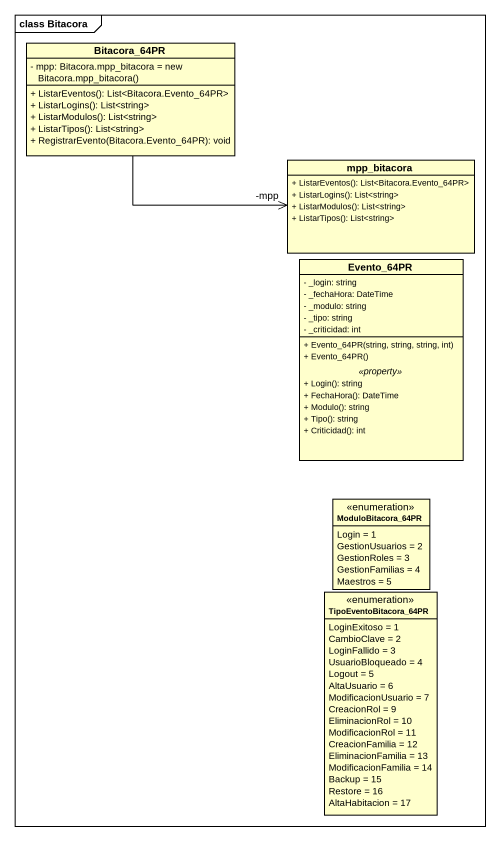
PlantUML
@startuml
mainframe class Bitacora
hide circle
hide empty members
skinparam classAttributeIconSize 0
class Bitacora_64PR {
  {field} - mpp: Bitacora.mpp_bitacora = new Bitacora.mpp_bitacora()
  + ListarEventos(): List<Bitacora.Evento_64PR>
  + ListarLogins(): List<string>
  + ListarModulos(): List<string>
  + ListarTipos(): List<string>
  + RegistrarEvento(Bitacora.Evento_64PR): void
}
class mpp_bitacora {
  + ListarEventos(): List<Bitacora.Evento_64PR>
  + ListarLogins(): List<string>
  + ListarModulos(): List<string>
  + ListarTipos(): List<string>
}
class Evento_64PR {
  - _login: string
  - _fechaHora: DateTime
  - _modulo: string
  - _tipo: string
  - _criticidad: int
  --
  + Evento_64PR(string, string, string, int)
  + Evento_64PR()
  .. <<property>> ..
  + Login(): string
  + FechaHora(): DateTime
  + Modulo(): string
  + Tipo(): string
  + Criticidad(): int
}
enum ModuloBitacora_64PR {
  Login = 1
  GestionUsuarios = 2
  GestionRoles = 3
  GestionFamilias = 4
  Maestros = 5
}
enum TipoEventoBitacora_64PR {
  LoginExitoso = 1
  CambioClave = 2
  LoginFallido = 3
  UsuarioBloqueado = 4
  Logout = 5
  AltaUsuario = 6
  ModificacionUsuario = 7
  CreacionRol = 9
  EliminacionRol = 10
  ModificacionRol = 11
  CreacionFamilia = 12
  EliminacionFamilia = 13
  ModificacionFamilia = 14
  Backup = 15
  Restore = 16
  AltaHabitacion = 17
}
Bitacora_64PR -right-> "-mpp" mpp_bitacora
@enduml
